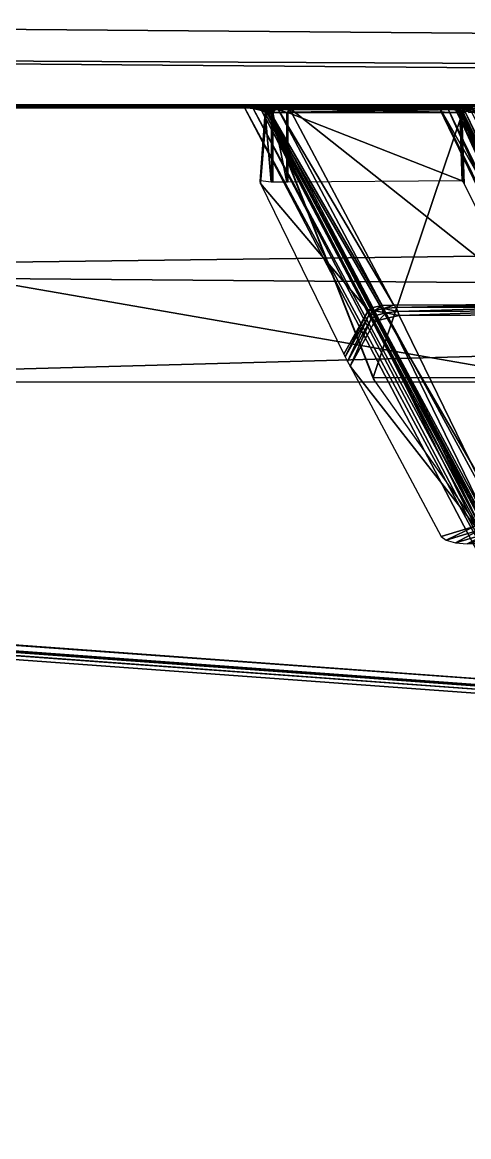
# Model space of a CAD drawing. Extents: x -508 to 86, y -225 to -3.
# Drawn here: x -303.98 to -292.29, y -39.77 to -10.56 of the extents above; entities that cross this region are included whole.
import ezdxf

# ---------------------------------------------------------------- set-up
doc = ezdxf.new("R2010")
doc.units = 0
doc.header["$MEASUREMENT"] = 0
doc.layers.get('0').update_dxf_attribs({"linetype": 'CONTINUOUS'})

msp = doc.modelspace()

# ---------------------------------------------------------------- linework, layer by layer
at = {"color": 253, "true_color": 0x8f95b4}
for points in [[(-55.388, -12.787, 1.296), (-316.626, -19.987, 6.479), (-327.253, -10.555, 6.693)], [(-55.388, -12.787, 1.296), (-327.253, -10.555, 6.693), (-326.92, -11.459, 4.474)], [(-55.388, -12.787, 1.296), (-326.92, -11.459, 4.474), (-55.58, -13.686, -0.913)], [(-55.58, -13.686, -0.913), (-326.92, -11.459, 4.474), (-325.08, -17.108, -7.264)], [(-55.388, -12.787, 1.296), (-65.294, -19.987, 1.412), (-316.626, -19.987, 6.479)], [(-288.943, -20.005, 6.132), (-292.378, -12.905, 22.615), (-292.167, -12.831, 22.599)], [(-55.58, -13.686, -0.913), (-325.08, -17.108, -7.264), (-56.735, -19.311, -12.591)]]:
    msp.add_3dface(points, dxfattribs=at)
at = {"color": 8, "true_color": 0x6e7988}
msp.add_3dface([(-500.243, -12.725, 98.444), (-298.193, -12.72, 89.227), (-500.307, -12.72, 98.36)], dxfattribs=at)
at = {"color": 252}
for points in [[(-414.617, -12.72, 64.106), (-500.307, -12.72, 98.36), (-298.193, -12.72, 89.227)], [(-290.15, -28.077, 128.695), (-298.164, -12.79, 89.599), (-499.374, -12.79, 98.691)], [(-298.193, -12.72, 89.227), (-359.438, -12.72, 63.475), (-414.617, -12.72, 64.106)], [(-293.112, -12.72, 22.991), (-331.112, -12.72, 23.758), (-359.438, -12.72, 63.475)], [(-298.193, -12.72, 89.227), (-293.112, -12.72, 22.991), (-359.438, -12.72, 63.475)], [(-330.935, -12.796, 23.386), (-293.063, -12.796, 22.623), (-289.584, -19.987, 5.933)], [(-330.935, -12.796, 23.386), (-289.584, -19.987, 5.933), (-327.253, -19.987, 6.693)], [(-296.854, -12.72, 87.118), (-297.011, -12.72, 89.174), (-293.073, -12.72, 88.996)], [(-290.481, -17.957, 102.587), (-293.047, -12.79, 89.367), (-296.996, -12.79, 89.546)], [(-290.481, -17.957, 102.587), (-296.996, -12.79, 89.546), (-294.246, -17.972, 102.798)], [(-296.854, -12.72, 87.118), (-293.073, -12.72, 88.996), (-292.906, -12.72, 86.944)], [(-296.465, -12.72, 82.047), (-296.824, -12.72, 86.733), (-292.875, -12.72, 86.558)], [(-292.222, -12.75, 22.983), (-296.725, -12.75, 81.669), (-296.435, -12.72, 81.662)], [(-296.465, -12.72, 82.047), (-292.875, -12.72, 86.558), (-292.494, -12.72, 81.879)], [(-291.933, -12.72, 22.968), (-296.435, -12.72, 81.662), (-292.463, -12.72, 81.494)], [(-291.933, -12.72, 22.968), (-292.463, -12.72, 81.494), (-287.697, -12.72, 22.882)], [(-499.793, -12.966, 98.63), (-499.793, -113.967, 98.63), (-290.08, -113.967, 128.705)], [(-499.793, -12.966, 98.63), (-290.08, -113.967, 128.705), (-290.08, -28.289, 128.705)], [(-291.435, -23.732, 103.633), (-290.354, -18.227, 102.79), (-294.109, -18.243, 103)]]:
    msp.add_3dface(points, dxfattribs=at)
for points in [[(-500.243, -12.725, 98.444), (-298.185, -12.725, 89.314), (-298.193, -12.72, 89.227)], [(-500.044, -12.74, 98.537), (-298.185, -12.725, 89.314), (-500.243, -12.725, 98.444)], [(-500.044, -12.74, 98.537), (-298.178, -12.74, 89.415), (-298.185, -12.725, 89.314)], [(-499.739, -12.763, 98.623), (-298.178, -12.74, 89.415), (-500.044, -12.74, 98.537)], [(-289.954, -28.111, 128.619), (-499.681, -12.787, 98.542), (-499.765, -12.863, 98.607)], [(-499.739, -12.763, 98.623), (-298.17, -12.763, 89.515), (-298.178, -12.74, 89.415)], [(-499.374, -12.79, 98.691), (-298.17, -12.763, 89.515), (-499.739, -12.763, 98.623)], [(-289.832, -28.083, 128.532), (-499.565, -12.759, 98.455), (-499.681, -12.787, 98.542)], [(-289.832, -28.083, 128.532), (-499.681, -12.787, 98.542), (-289.954, -28.111, 128.619)], [(-499.565, -12.759, 98.455), (-289.832, -28.083, 128.532), (-287.687, -28.083, 126.964)], [(-499.565, -12.759, 98.455), (-287.687, -28.083, 126.964), (-497.42, -12.759, 96.887)], [(-499.374, -12.79, 98.691), (-298.164, -12.79, 89.599), (-298.17, -12.763, 89.515)], [(-293.101, -12.726, 22.905), (-331.056, -12.726, 23.67), (-331.112, -12.72, 23.758)], [(-293.101, -12.726, 22.905), (-331.112, -12.72, 23.758), (-293.112, -12.72, 22.991)], [(-293.088, -12.742, 22.804), (-331.003, -12.742, 23.569), (-331.056, -12.726, 23.67)], [(-293.088, -12.742, 22.804), (-331.056, -12.726, 23.67), (-293.101, -12.726, 22.905)], [(-293.075, -12.767, 22.705), (-330.96, -12.767, 23.469), (-331.003, -12.742, 23.569)], [(-293.075, -12.767, 22.705), (-331.003, -12.742, 23.569), (-293.088, -12.742, 22.804)], [(-293.063, -12.796, 22.623), (-330.935, -12.796, 23.386), (-330.96, -12.767, 23.469)], [(-293.063, -12.796, 22.623), (-330.96, -12.767, 23.469), (-293.075, -12.767, 22.705)], [(-298.193, -12.72, 89.227), (-298.185, -12.725, 89.314), (-297.951, -12.751, 89.318)], [(-298.193, -12.72, 89.227), (-297.951, -12.751, 89.318), (-297.961, -12.735, 89.226)], [(-293.112, -12.72, 22.991), (-298.193, -12.72, 89.227), (-297.961, -12.735, 89.226)], [(-298.185, -12.725, 89.314), (-298.178, -12.74, 89.415), (-297.946, -12.766, 89.412)], [(-298.185, -12.725, 89.314), (-297.946, -12.766, 89.412), (-297.951, -12.751, 89.318)], [(-298.17, -12.763, 89.515), (-297.946, -12.766, 89.412), (-298.178, -12.74, 89.415)], [(-298.164, -12.79, 89.599), (-297.936, -12.791, 89.51), (-298.17, -12.763, 89.515)], [(-298.17, -12.763, 89.515), (-297.936, -12.791, 89.51), (-297.946, -12.766, 89.412)], [(-298.164, -12.79, 89.599), (-297.93, -12.815, 89.61), (-297.936, -12.791, 89.51)], [(-298.164, -12.79, 89.599), (-290.15, -28.077, 128.695), (-289.91, -28.101, 128.705)], [(-298.164, -12.79, 89.599), (-289.91, -28.101, 128.705), (-297.93, -12.815, 89.61)], [(-293.112, -12.72, 22.991), (-297.961, -12.735, 89.226), (-292.881, -12.735, 22.994)], [(-297.961, -12.735, 89.226), (-297.951, -12.751, 89.318), (-297.751, -12.79, 89.316)], [(-297.961, -12.735, 89.226), (-297.751, -12.79, 89.316), (-297.753, -12.779, 89.225)], [(-292.881, -12.735, 22.994), (-297.961, -12.735, 89.226), (-297.753, -12.779, 89.225)], [(-297.951, -12.751, 89.318), (-297.946, -12.766, 89.412), (-297.746, -12.807, 89.41)], [(-297.951, -12.751, 89.318), (-297.746, -12.807, 89.41), (-297.751, -12.79, 89.316)], [(-297.936, -12.791, 89.51), (-297.746, -12.807, 89.41), (-297.946, -12.766, 89.412)], [(-297.93, -12.815, 89.61), (-297.734, -12.835, 89.512), (-297.936, -12.791, 89.51)], [(-297.936, -12.791, 89.51), (-297.734, -12.835, 89.512), (-297.746, -12.807, 89.41)], [(-297.93, -12.815, 89.61), (-297.719, -12.868, 89.618), (-297.734, -12.835, 89.512)], [(-297.93, -12.815, 89.61), (-289.91, -28.101, 128.705), (-289.692, -28.135, 128.669)], [(-297.93, -12.815, 89.61), (-289.692, -28.135, 128.669), (-297.719, -12.868, 89.618)], [(-292.881, -12.735, 22.994), (-297.753, -12.779, 89.225), (-292.673, -12.779, 22.997)], [(-297.599, -12.844, 89.224), (-297.753, -12.779, 89.225), (-297.751, -12.79, 89.316)], [(-292.673, -12.779, 22.997), (-297.753, -12.779, 89.225), (-297.599, -12.844, 89.224)], [(-297.599, -12.844, 89.224), (-297.751, -12.79, 89.316), (-297.618, -12.86, 89.317)], [(-297.618, -12.86, 89.317), (-297.751, -12.79, 89.316), (-297.746, -12.807, 89.41)], [(-297.6, -12.908, 89.515), (-297.612, -12.881, 89.414), (-297.746, -12.807, 89.41)], [(-297.6, -12.908, 89.515), (-297.746, -12.807, 89.41), (-297.734, -12.835, 89.512)], [(-297.618, -12.86, 89.317), (-297.746, -12.807, 89.41), (-297.612, -12.881, 89.414)], [(-297.564, -12.94, 89.619), (-297.6, -12.908, 89.515), (-297.734, -12.835, 89.512)], [(-297.564, -12.94, 89.619), (-297.734, -12.835, 89.512), (-297.719, -12.868, 89.618)], [(-297.618, -12.923, 89.163), (-297.62, -12.945, 89.282), (-297.519, -12.835, 89.299)], [(-297.62, -12.945, 89.282), (-297.511, -12.859, 89.43), (-297.519, -12.835, 89.299)], [(-297.618, -12.923, 89.163), (-297.519, -12.835, 89.299), (-297.521, -12.823, 89.166)], [(-297.444, -12.923, 87.142), (-297.618, -12.923, 89.163), (-297.521, -12.823, 89.166)], [(-297.523, -12.921, 89.222), (-297.599, -12.844, 89.224), (-297.618, -12.86, 89.317)], [(-292.673, -12.779, 22.997), (-297.599, -12.844, 89.224), (-292.519, -12.844, 22.999)], [(-292.519, -12.844, 22.999), (-297.599, -12.844, 89.224), (-297.523, -12.921, 89.222)], [(-292.519, -12.844, 22.999), (-297.523, -12.921, 89.222), (-292.444, -12.921, 23)], [(-297.303, -12.75, 89.169), (-297.521, -12.823, 89.166), (-297.519, -12.835, 89.299)], [(-297.356, -12.823, 87.134), (-297.521, -12.823, 89.166), (-297.303, -12.75, 89.169)], [(-297.444, -12.923, 87.142), (-297.521, -12.823, 89.166), (-297.356, -12.823, 87.134)], [(-297.303, -12.75, 89.169), (-297.519, -12.835, 89.299), (-297.314, -12.763, 89.303)], [(-297.511, -12.859, 89.43), (-297.314, -12.763, 89.303), (-297.519, -12.835, 89.299)], [(-297.511, -12.859, 89.43), (-297.307, -12.787, 89.433), (-297.314, -12.763, 89.303)], [(-297.5, -12.894, 89.554), (-297.307, -12.787, 89.433), (-297.511, -12.859, 89.43)], [(-297.5, -12.894, 89.554), (-297.284, -12.821, 89.557), (-297.307, -12.787, 89.433)], [(-294.55, -17.984, 102.76), (-297.284, -12.821, 89.557), (-297.5, -12.894, 89.554)], [(-297.444, -12.923, 87.142), (-297.356, -12.823, 87.134), (-297.342, -12.819, 87.009)], [(-297.444, -12.923, 87.142), (-297.342, -12.819, 87.009), (-297.434, -12.923, 87.015)], [(-297.425, -12.923, 86.888), (-297.434, -12.923, 87.015), (-297.342, -12.819, 87.009)], [(-297.415, -12.923, 86.761), (-297.425, -12.923, 86.888), (-297.332, -12.819, 86.882)], [(-297.425, -12.923, 86.888), (-297.342, -12.819, 87.009), (-297.332, -12.819, 86.882)], [(-297.415, -12.923, 86.761), (-297.332, -12.819, 86.882), (-297.327, -12.823, 86.751)], [(-297.055, -12.923, 82.07), (-297.415, -12.923, 86.761), (-297.327, -12.823, 86.751)], [(-297.356, -12.823, 87.134), (-297.143, -12.75, 87.125), (-297.145, -12.752, 87.001)], [(-297.356, -12.823, 87.134), (-297.303, -12.75, 89.169), (-297.143, -12.75, 87.125)], [(-297.356, -12.823, 87.134), (-297.145, -12.752, 87.001), (-297.342, -12.819, 87.009)], [(-297.342, -12.819, 87.009), (-297.145, -12.752, 87.001), (-297.135, -12.752, 86.873)], [(-297.342, -12.819, 87.009), (-297.135, -12.752, 86.873), (-297.332, -12.819, 86.882)], [(-297.114, -12.75, 86.741), (-297.327, -12.823, 86.751), (-297.332, -12.819, 86.882)], [(-297.114, -12.75, 86.741), (-297.332, -12.819, 86.882), (-297.135, -12.752, 86.873)], [(-296.967, -12.823, 82.062), (-297.327, -12.823, 86.751), (-297.114, -12.75, 86.741)], [(-297.055, -12.923, 82.07), (-297.327, -12.823, 86.751), (-296.967, -12.823, 82.062)], [(-297.011, -12.72, 89.174), (-297.303, -12.75, 89.169), (-297.314, -12.763, 89.303)], [(-297.011, -12.72, 89.174), (-297.314, -12.763, 89.303), (-297.005, -12.73, 89.293)], [(-297, -12.756, 89.43), (-297.005, -12.73, 89.293), (-297.314, -12.763, 89.303)], [(-297, -12.756, 89.43), (-297.314, -12.763, 89.303), (-297.307, -12.787, 89.433)], [(-296.996, -12.79, 89.546), (-297, -12.756, 89.43), (-297.307, -12.787, 89.433)], [(-296.996, -12.79, 89.546), (-297.307, -12.787, 89.433), (-297.284, -12.821, 89.557)], [(-297.143, -12.75, 87.125), (-297.303, -12.75, 89.169), (-297.011, -12.72, 89.174)], [(-294.246, -17.972, 102.798), (-296.996, -12.79, 89.546), (-297.284, -12.821, 89.557)], [(-294.246, -17.972, 102.798), (-297.284, -12.821, 89.557), (-294.55, -17.984, 102.76)], [(-296.854, -12.72, 87.118), (-296.844, -12.72, 86.99), (-297.145, -12.752, 87.001)], [(-296.854, -12.72, 87.118), (-297.145, -12.752, 87.001), (-297.143, -12.75, 87.125)], [(-296.844, -12.72, 86.99), (-297.135, -12.752, 86.873), (-297.145, -12.752, 87.001)], [(-297.143, -12.75, 87.125), (-297.011, -12.72, 89.174), (-296.854, -12.72, 87.118)], [(-296.844, -12.72, 86.99), (-296.834, -12.72, 86.861), (-297.135, -12.752, 86.873)], [(-296.824, -12.72, 86.733), (-297.114, -12.75, 86.741), (-297.135, -12.752, 86.873)], [(-296.824, -12.72, 86.733), (-297.135, -12.752, 86.873), (-296.834, -12.72, 86.861)], [(-296.754, -12.75, 82.053), (-297.114, -12.75, 86.741), (-296.824, -12.72, 86.733)], [(-296.967, -12.823, 82.062), (-297.114, -12.75, 86.741), (-296.754, -12.75, 82.053)], [(-297.055, -12.923, 82.07), (-296.967, -12.823, 82.062), (-296.953, -12.819, 81.937)], [(-297.055, -12.923, 82.07), (-296.953, -12.819, 81.937), (-297.045, -12.923, 81.943)], [(-297.036, -12.923, 81.816), (-297.045, -12.923, 81.943), (-296.953, -12.819, 81.937)], [(-297.026, -12.923, 81.689), (-297.036, -12.923, 81.816), (-296.943, -12.819, 81.81)], [(-297.036, -12.923, 81.816), (-296.953, -12.819, 81.937), (-296.943, -12.819, 81.81)], [(-297.026, -12.923, 81.689), (-296.943, -12.819, 81.81), (-296.938, -12.823, 81.679)], [(-292.516, -12.923, 23.017), (-297.026, -12.923, 81.689), (-296.938, -12.823, 81.679)], [(-297.005, -12.73, 89.293), (-293.073, -12.72, 88.996), (-297.011, -12.72, 89.174)], [(-297.005, -12.73, 89.293), (-293.064, -12.73, 89.115), (-293.073, -12.72, 88.996)], [(-297, -12.756, 89.43), (-293.064, -12.73, 89.115), (-297.005, -12.73, 89.293)], [(-297, -12.756, 89.43), (-293.054, -12.755, 89.253), (-293.064, -12.73, 89.115)], [(-296.996, -12.79, 89.546), (-293.054, -12.755, 89.253), (-297, -12.756, 89.43)], [(-296.996, -12.79, 89.546), (-293.047, -12.79, 89.367), (-293.054, -12.755, 89.253)], [(-296.967, -12.823, 82.062), (-296.754, -12.75, 82.053), (-296.756, -12.752, 81.929)], [(-296.967, -12.823, 82.062), (-296.756, -12.752, 81.929), (-296.953, -12.819, 81.937)], [(-296.953, -12.819, 81.937), (-296.756, -12.752, 81.929), (-296.746, -12.752, 81.801)], [(-296.953, -12.819, 81.937), (-296.746, -12.752, 81.801), (-296.943, -12.819, 81.81)], [(-296.725, -12.75, 81.669), (-296.938, -12.823, 81.679), (-296.943, -12.819, 81.81)], [(-296.725, -12.75, 81.669), (-296.943, -12.819, 81.81), (-296.746, -12.752, 81.801)], [(-292.432, -12.823, 23), (-296.938, -12.823, 81.679), (-296.725, -12.75, 81.669)], [(-292.516, -12.923, 23.017), (-296.938, -12.823, 81.679), (-292.432, -12.823, 23)], [(-296.854, -12.72, 87.118), (-292.906, -12.72, 86.944), (-292.896, -12.72, 86.815)], [(-296.854, -12.72, 87.118), (-292.896, -12.72, 86.815), (-296.844, -12.72, 86.99)], [(-296.844, -12.72, 86.99), (-292.896, -12.72, 86.815), (-292.885, -12.72, 86.687)], [(-296.844, -12.72, 86.99), (-292.885, -12.72, 86.687), (-296.834, -12.72, 86.861)], [(-296.834, -12.72, 86.861), (-292.885, -12.72, 86.687), (-292.875, -12.72, 86.558)], [(-296.834, -12.72, 86.861), (-292.875, -12.72, 86.558), (-296.824, -12.72, 86.733)], [(-296.754, -12.75, 82.053), (-296.824, -12.72, 86.733), (-296.465, -12.72, 82.047)], [(-296.465, -12.72, 82.047), (-296.455, -12.72, 81.919), (-296.756, -12.752, 81.929)], [(-296.465, -12.72, 82.047), (-296.756, -12.752, 81.929), (-296.754, -12.75, 82.053)], [(-296.455, -12.72, 81.919), (-296.746, -12.752, 81.801), (-296.756, -12.752, 81.929)], [(-296.455, -12.72, 81.919), (-296.445, -12.72, 81.79), (-296.746, -12.752, 81.801)], [(-296.435, -12.72, 81.662), (-296.725, -12.75, 81.669), (-296.746, -12.752, 81.801)], [(-296.435, -12.72, 81.662), (-296.746, -12.752, 81.801), (-296.445, -12.72, 81.79)], [(-292.432, -12.823, 23), (-296.725, -12.75, 81.669), (-292.222, -12.75, 22.983)], [(-296.465, -12.72, 82.047), (-292.494, -12.72, 81.879), (-292.484, -12.72, 81.751)], [(-296.465, -12.72, 82.047), (-292.484, -12.72, 81.751), (-296.455, -12.72, 81.919)], [(-296.455, -12.72, 81.919), (-292.484, -12.72, 81.751), (-292.473, -12.72, 81.622)], [(-296.455, -12.72, 81.919), (-292.473, -12.72, 81.622), (-296.445, -12.72, 81.79)], [(-296.445, -12.72, 81.79), (-292.473, -12.72, 81.622), (-292.463, -12.72, 81.494)], [(-296.445, -12.72, 81.79), (-292.463, -12.72, 81.494), (-296.435, -12.72, 81.662)], [(-292.222, -12.75, 22.983), (-296.435, -12.72, 81.662), (-291.933, -12.72, 22.968)], [(-293.112, -12.72, 22.991), (-292.881, -12.735, 22.994), (-292.864, -12.751, 22.897)], [(-293.112, -12.72, 22.991), (-292.864, -12.751, 22.897), (-293.101, -12.726, 22.905)], [(-293.101, -12.726, 22.905), (-292.864, -12.751, 22.897), (-292.852, -12.766, 22.802)], [(-293.101, -12.726, 22.905), (-292.852, -12.766, 22.802), (-293.088, -12.742, 22.804)], [(-293.075, -12.767, 22.705), (-293.088, -12.742, 22.804), (-292.852, -12.766, 22.802)], [(-293.075, -12.767, 22.705), (-292.852, -12.766, 22.802), (-292.838, -12.791, 22.708)], [(-293.063, -12.796, 22.623), (-293.075, -12.767, 22.705), (-292.838, -12.791, 22.708)], [(-293.073, -12.72, 88.996), (-293.064, -12.73, 89.115), (-292.678, -12.73, 89.102)], [(-293.073, -12.72, 88.996), (-292.678, -12.73, 89.102), (-292.679, -12.72, 88.978)], [(-292.679, -12.72, 88.978), (-292.906, -12.72, 86.944), (-293.073, -12.72, 88.996)], [(-293.064, -12.73, 89.115), (-293.054, -12.755, 89.253), (-292.67, -12.754, 89.23)], [(-293.064, -12.73, 89.115), (-292.67, -12.754, 89.23), (-292.678, -12.73, 89.102)], [(-293.063, -12.796, 22.623), (-292.838, -12.791, 22.708), (-292.829, -12.815, 22.614)], [(-289.584, -19.987, 5.933), (-293.063, -12.796, 22.623), (-292.829, -12.815, 22.614)], [(-293.047, -12.79, 89.367), (-292.67, -12.754, 89.23), (-293.054, -12.755, 89.253)], [(-293.047, -12.79, 89.367), (-292.658, -12.79, 89.35), (-292.67, -12.754, 89.23)], [(-293.047, -12.79, 89.367), (-290.481, -17.957, 102.587), (-290.092, -17.955, 102.566)], [(-293.047, -12.79, 89.367), (-290.092, -17.955, 102.566), (-292.658, -12.79, 89.35)], [(-292.906, -12.72, 86.944), (-292.512, -12.72, 86.926), (-292.505, -12.734, 86.799)], [(-292.906, -12.72, 86.944), (-292.505, -12.734, 86.799), (-292.896, -12.72, 86.815)], [(-292.679, -12.72, 88.978), (-292.512, -12.72, 86.926), (-292.906, -12.72, 86.944)], [(-292.885, -12.72, 86.687), (-292.896, -12.72, 86.815), (-292.505, -12.734, 86.799)], [(-292.875, -12.72, 86.558), (-292.885, -12.72, 86.687), (-292.534, -12.747, 86.673)], [(-292.885, -12.72, 86.687), (-292.505, -12.734, 86.799), (-292.534, -12.747, 86.673)], [(-292.881, -12.735, 22.994), (-292.673, -12.779, 22.997), (-292.663, -12.788, 22.899)], [(-292.881, -12.735, 22.994), (-292.663, -12.788, 22.899), (-292.864, -12.751, 22.897)], [(-292.875, -12.72, 86.558), (-292.534, -12.747, 86.673), (-292.585, -12.75, 86.551)], [(-292.585, -12.75, 86.551), (-292.494, -12.72, 81.879), (-292.875, -12.72, 86.558)], [(-292.864, -12.751, 22.897), (-292.663, -12.788, 22.899), (-292.651, -12.803, 22.802)], [(-292.864, -12.751, 22.897), (-292.651, -12.803, 22.802), (-292.852, -12.766, 22.802)], [(-292.838, -12.791, 22.708), (-292.852, -12.766, 22.802), (-292.651, -12.803, 22.802)], [(-292.829, -12.815, 22.614), (-292.838, -12.791, 22.708), (-292.635, -12.829, 22.706)], [(-292.838, -12.791, 22.708), (-292.651, -12.803, 22.802), (-292.635, -12.829, 22.706)], [(-292.829, -12.815, 22.614), (-292.635, -12.829, 22.706), (-292.618, -12.861, 22.611)], [(-289.584, -19.987, 5.933), (-292.829, -12.815, 22.614), (-289.352, -20.003, 5.93)], [(-289.352, -20.003, 5.93), (-292.829, -12.815, 22.614), (-292.618, -12.861, 22.611)], [(-292.285, -12.72, 88.96), (-292.679, -12.72, 88.978), (-292.678, -12.73, 89.102)], [(-292.285, -12.72, 88.96), (-292.512, -12.72, 86.926), (-292.679, -12.72, 88.978)], [(-292.285, -12.72, 88.96), (-292.678, -12.73, 89.102), (-292.285, -12.73, 89.085)], [(-292.279, -12.754, 89.212), (-292.285, -12.73, 89.085), (-292.678, -12.73, 89.102)], [(-292.279, -12.754, 89.212), (-292.678, -12.73, 89.102), (-292.67, -12.754, 89.23)], [(-292.519, -12.844, 22.999), (-292.663, -12.788, 22.899), (-292.673, -12.779, 22.997)], [(-292.658, -12.79, 89.35), (-292.279, -12.754, 89.212), (-292.67, -12.754, 89.23)], [(-292.519, -12.844, 22.999), (-292.531, -12.852, 22.904), (-292.663, -12.788, 22.899)], [(-292.531, -12.852, 22.904), (-292.651, -12.803, 22.802), (-292.663, -12.788, 22.899)], [(-292.658, -12.79, 89.35), (-292.268, -12.79, 89.332), (-292.279, -12.754, 89.212)], [(-292.658, -12.79, 89.35), (-290.092, -17.955, 102.566), (-289.703, -17.953, 102.544)], [(-292.658, -12.79, 89.35), (-289.703, -17.953, 102.544), (-292.268, -12.79, 89.332)], [(-292.531, -12.852, 22.904), (-292.519, -12.868, 22.809), (-292.651, -12.803, 22.802)], [(-292.503, -12.895, 22.713), (-292.635, -12.829, 22.706), (-292.651, -12.803, 22.802)], [(-292.503, -12.895, 22.713), (-292.651, -12.803, 22.802), (-292.519, -12.868, 22.809)], [(-292.464, -12.929, 22.616), (-292.618, -12.861, 22.611), (-292.635, -12.829, 22.706)], [(-292.464, -12.929, 22.616), (-292.635, -12.829, 22.706), (-292.503, -12.895, 22.713)], [(-292.585, -12.75, 86.551), (-292.205, -12.75, 81.872), (-292.494, -12.72, 81.879)], [(-292.372, -12.823, 86.543), (-292.585, -12.75, 86.551), (-292.534, -12.747, 86.673)], [(-292.372, -12.823, 86.543), (-292.205, -12.75, 81.872), (-292.585, -12.75, 86.551)], [(-292.294, -12.816, 86.65), (-292.534, -12.747, 86.673), (-292.505, -12.734, 86.799)], [(-292.372, -12.823, 86.543), (-292.534, -12.747, 86.673), (-292.294, -12.816, 86.65)], [(-292.444, -12.921, 23), (-292.531, -12.852, 22.904), (-292.519, -12.844, 22.999)], [(-292.444, -12.921, 23), (-292.435, -12.928, 22.918), (-292.531, -12.852, 22.904)], [(-292.435, -12.928, 22.918), (-292.519, -12.868, 22.809), (-292.531, -12.852, 22.904)], [(-292.516, -12.923, 23.017), (-292.432, -12.823, 23), (-292.414, -12.832, 22.872)], [(-292.516, -12.923, 23.017), (-292.414, -12.832, 22.872), (-292.504, -12.934, 22.897)], [(-292.512, -12.72, 86.926), (-292.118, -12.72, 86.909), (-292.114, -12.747, 86.795)], [(-292.512, -12.72, 86.926), (-292.114, -12.747, 86.795), (-292.505, -12.734, 86.799)], [(-292.285, -12.72, 88.96), (-292.118, -12.72, 86.909), (-292.512, -12.72, 86.926)], [(-292.294, -12.816, 86.65), (-292.505, -12.734, 86.799), (-292.114, -12.747, 86.795)], [(-292.485, -12.963, 22.76), (-292.504, -12.934, 22.897), (-292.414, -12.832, 22.872)], [(-292.494, -12.72, 81.879), (-292.205, -12.75, 81.872), (-292.132, -12.747, 81.738)], [(-292.494, -12.72, 81.879), (-292.132, -12.747, 81.738), (-292.484, -12.72, 81.751)], [(-292.485, -12.963, 22.76), (-292.414, -12.832, 22.872), (-292.395, -12.859, 22.742)], [(-292.473, -12.72, 81.622), (-292.484, -12.72, 81.751), (-292.132, -12.747, 81.738)], [(-292.463, -12.72, 81.494), (-292.473, -12.72, 81.622), (-292.081, -12.734, 81.605)], [(-292.473, -12.72, 81.622), (-292.132, -12.747, 81.738), (-292.081, -12.734, 81.605)], [(-292.463, -12.72, 81.494), (-292.081, -12.734, 81.605), (-292.069, -12.72, 81.477)], [(-292.069, -12.72, 81.477), (-287.697, -12.72, 22.882), (-292.463, -12.72, 81.494)], [(-292.432, -12.823, 23), (-292.222, -12.75, 22.983), (-292.218, -12.764, 22.856)], [(-292.432, -12.823, 23), (-292.218, -12.764, 22.856), (-292.414, -12.832, 22.872)], [(-292.218, -12.764, 22.856), (-292.395, -12.859, 22.742), (-292.414, -12.832, 22.872)], [(-292.218, -12.764, 22.856), (-292.199, -12.791, 22.726), (-292.395, -12.859, 22.742)], [(-292.167, -12.831, 22.599), (-292.395, -12.859, 22.742), (-292.199, -12.791, 22.726)], [(-292.167, -12.831, 22.599), (-292.378, -12.905, 22.615), (-292.395, -12.859, 22.742)], [(-292.372, -12.823, 86.543), (-291.992, -12.823, 81.862), (-292.205, -12.75, 81.872)], [(-292.284, -12.923, 86.534), (-292.372, -12.823, 86.543), (-292.294, -12.816, 86.65)], [(-292.284, -12.923, 86.534), (-291.992, -12.823, 81.862), (-292.372, -12.823, 86.543)], [(-292.114, -12.747, 86.795), (-292.07, -12.816, 86.715), (-292.294, -12.816, 86.65)], [(-292.001, -12.923, 86.683), (-292.205, -12.923, 86.624), (-292.294, -12.816, 86.65)], [(-292.001, -12.923, 86.683), (-292.294, -12.816, 86.65), (-292.07, -12.816, 86.715)], [(-292.284, -12.923, 86.534), (-292.294, -12.816, 86.65), (-292.205, -12.923, 86.624)], [(-291.891, -12.72, 88.942), (-292.285, -12.72, 88.96), (-292.285, -12.73, 89.085)], [(-291.891, -12.72, 88.942), (-292.118, -12.72, 86.909), (-292.285, -12.72, 88.96)], [(-290.045, -28.186, 128.682), (-499.765, -12.863, 98.607), (-499.793, -12.966, 98.63)], [(-290.045, -28.186, 128.682), (-499.793, -12.966, 98.63), (-290.08, -28.289, 128.705)], [(-289.954, -28.111, 128.619), (-499.765, -12.863, 98.607), (-290.045, -28.186, 128.682)], [(-297.618, -12.923, 89.163), (-297.738, -14.716, 88.844), (-297.75, -14.723, 88.965)], [(-297.618, -12.923, 89.163), (-297.75, -14.723, 88.965), (-297.62, -12.945, 89.282)], [(-297.62, -12.945, 89.282), (-297.75, -14.723, 88.965), (-297.749, -14.747, 89.103)], [(-297.62, -12.945, 89.282), (-297.749, -14.747, 89.103), (-297.612, -12.97, 89.419)], [(-297.612, -12.97, 89.419), (-297.749, -14.747, 89.103), (-297.737, -14.78, 89.22)], [(-297.618, -12.923, 89.163), (-297.461, -14.746, 87.142), (-297.738, -14.716, 88.844)], [(-297.612, -12.97, 89.419), (-297.737, -14.78, 89.22), (-297.595, -12.993, 89.538)], [(-294.918, -18.113, 102.636), (-297.595, -12.993, 89.538), (-297.737, -14.78, 89.22)], [(-297.719, -12.868, 89.618), (-289.692, -28.135, 128.669), (-289.528, -28.175, 128.591)], [(-297.719, -12.868, 89.618), (-289.528, -28.175, 128.591), (-297.564, -12.94, 89.619)], [(-297.62, -12.945, 89.282), (-297.612, -12.97, 89.419), (-297.511, -12.859, 89.43)], [(-297.523, -12.921, 89.222), (-297.618, -12.86, 89.317), (-297.519, -12.944, 89.312)], [(-297.519, -12.944, 89.312), (-297.618, -12.86, 89.317), (-297.612, -12.881, 89.414)], [(-297.618, -12.923, 89.163), (-297.444, -12.923, 87.142), (-297.461, -14.746, 87.142)], [(-297.595, -12.993, 89.538), (-297.511, -12.859, 89.43), (-297.612, -12.97, 89.419)], [(-297.5, -12.999, 89.525), (-297.511, -12.971, 89.419), (-297.612, -12.881, 89.414)], [(-297.5, -12.999, 89.525), (-297.612, -12.881, 89.414), (-297.6, -12.908, 89.515)], [(-297.519, -12.944, 89.312), (-297.612, -12.881, 89.414), (-297.511, -12.971, 89.419)], [(-297.488, -13.021, 89.615), (-297.5, -12.999, 89.525), (-297.6, -12.908, 89.515)], [(-297.488, -13.021, 89.615), (-297.6, -12.908, 89.515), (-297.564, -12.94, 89.619)], [(-297.595, -12.993, 89.538), (-297.5, -12.894, 89.554), (-297.511, -12.859, 89.43)], [(-294.794, -18.035, 102.701), (-297.5, -12.894, 89.554), (-297.595, -12.993, 89.538)], [(-294.794, -18.035, 102.701), (-297.595, -12.993, 89.538), (-294.918, -18.113, 102.636)], [(-297.564, -12.94, 89.619), (-289.528, -28.175, 128.591), (-289.444, -28.214, 128.483)], [(-297.564, -12.94, 89.619), (-289.444, -28.214, 128.483), (-297.488, -13.021, 89.615)], [(-292.444, -12.921, 23), (-297.523, -12.921, 89.222), (-294.791, -19.869, 89.925)], [(-294.791, -19.869, 89.925), (-297.523, -12.921, 89.222), (-297.519, -12.944, 89.312)], [(-294.791, -19.869, 89.925), (-297.519, -12.944, 89.312), (-294.793, -19.873, 90.013)], [(-294.793, -19.873, 90.013), (-297.519, -12.944, 89.312), (-297.511, -12.971, 89.419)], [(-294.793, -19.873, 90.013), (-297.511, -12.971, 89.419), (-294.789, -19.886, 90.118)], [(-294.789, -19.886, 90.118), (-297.511, -12.971, 89.419), (-297.5, -12.999, 89.525)], [(-294.55, -17.984, 102.76), (-297.5, -12.894, 89.554), (-294.794, -18.035, 102.701)], [(-294.789, -19.886, 90.118), (-297.5, -12.999, 89.525), (-294.778, -19.905, 90.224)], [(-294.778, -19.905, 90.224), (-297.5, -12.999, 89.525), (-297.488, -13.021, 89.615)], [(-297.488, -13.021, 89.615), (-289.444, -28.214, 128.483), (-287.753, -29.817, 123.32)], [(-297.488, -13.021, 89.615), (-287.753, -29.817, 123.32), (-294.763, -19.928, 90.314)], [(-294.778, -19.905, 90.224), (-297.488, -13.021, 89.615), (-294.763, -19.928, 90.314)], [(-297.434, -12.923, 87.015), (-297.445, -14.747, 87.015), (-297.461, -14.746, 87.142)], [(-297.434, -12.923, 87.015), (-297.461, -14.746, 87.142), (-297.444, -12.923, 87.142)], [(-297.425, -12.923, 86.888), (-297.43, -14.748, 86.888), (-297.445, -14.747, 87.015)], [(-297.425, -12.923, 86.888), (-297.445, -14.747, 87.015), (-297.434, -12.923, 87.015)], [(-297.415, -12.923, 86.761), (-297.415, -14.749, 86.761), (-297.43, -14.748, 86.888)], [(-297.415, -12.923, 86.761), (-297.43, -14.748, 86.888), (-297.425, -12.923, 86.888)], [(-297.415, -12.923, 86.761), (-297.055, -12.923, 82.07), (-297.055, -14.749, 82.07)], [(-297.415, -12.923, 86.761), (-297.055, -14.749, 82.07), (-297.415, -14.749, 86.761)], [(-297.045, -12.923, 81.943), (-297.045, -14.749, 81.943), (-297.055, -14.749, 82.07)], [(-297.045, -12.923, 81.943), (-297.055, -14.749, 82.07), (-297.055, -12.923, 82.07)], [(-297.036, -12.923, 81.816), (-297.035, -14.749, 81.816), (-297.045, -14.749, 81.943)], [(-297.036, -12.923, 81.816), (-297.045, -14.749, 81.943), (-297.045, -12.923, 81.943)], [(-297.026, -12.923, 81.689), (-297.035, -14.749, 81.816), (-297.036, -12.923, 81.816)], [(-297.026, -12.923, 81.689), (-297.026, -14.749, 81.689), (-297.035, -14.749, 81.816)], [(-297.026, -12.923, 81.689), (-292.516, -12.923, 23.017), (-292.458, -14.716, 23.323)], [(-297.026, -12.923, 81.689), (-292.458, -14.716, 23.323), (-297.026, -14.749, 81.689)], [(-292.444, -12.921, 23), (-294.791, -19.869, 89.925), (-289.711, -19.869, 23.703)], [(-289.352, -20.003, 5.93), (-292.618, -12.861, 22.611), (-289.142, -20.048, 5.931)], [(-289.142, -20.048, 5.931), (-292.618, -12.861, 22.611), (-292.464, -12.929, 22.616)], [(-292.435, -12.928, 22.918), (-292.422, -12.946, 22.819), (-292.519, -12.868, 22.809)], [(-292.405, -12.974, 22.716), (-292.503, -12.895, 22.713), (-292.519, -12.868, 22.809)], [(-292.405, -12.974, 22.716), (-292.519, -12.868, 22.809), (-292.422, -12.946, 22.819)], [(-292.504, -12.934, 22.897), (-292.458, -14.716, 23.323), (-292.516, -12.923, 23.017)], [(-292.485, -12.963, 22.76), (-292.445, -14.727, 23.202), (-292.504, -12.934, 22.897)], [(-292.504, -12.934, 22.897), (-292.445, -14.727, 23.202), (-292.458, -14.716, 23.323)], [(-292.388, -13.007, 22.626), (-292.464, -12.929, 22.616), (-292.503, -12.895, 22.713)], [(-292.388, -13.007, 22.626), (-292.503, -12.895, 22.713), (-292.405, -12.974, 22.716)], [(-292.464, -13.001, 22.643), (-292.485, -12.963, 22.76), (-292.395, -12.859, 22.742)], [(-292.464, -13.001, 22.643), (-292.425, -14.755, 23.065), (-292.485, -12.963, 22.76)], [(-292.485, -12.963, 22.76), (-292.425, -14.755, 23.065), (-292.445, -14.727, 23.202)], [(-292.464, -13.001, 22.643), (-292.395, -12.859, 22.742), (-292.378, -12.905, 22.615)], [(-289.016, -20.099, 6.169), (-292.464, -13.001, 22.643), (-292.378, -12.905, 22.615)], [(-289.142, -20.048, 5.931), (-292.464, -12.929, 22.616), (-288.987, -20.116, 5.935)], [(-288.987, -20.116, 5.935), (-292.464, -12.929, 22.616), (-292.388, -13.007, 22.626)], [(-292.464, -13.001, 22.643), (-289.016, -20.099, 6.169), (-288.893, -21.79, 6.814)], [(-292.464, -13.001, 22.643), (-288.893, -21.79, 6.814), (-292.403, -14.794, 22.949)], [(-292.464, -13.001, 22.643), (-292.403, -14.794, 22.949), (-292.425, -14.755, 23.065)], [(-289.703, -19.875, 23.616), (-292.435, -12.928, 22.918), (-292.444, -12.921, 23)], [(-289.703, -19.875, 23.616), (-292.444, -12.921, 23), (-289.711, -19.869, 23.703)], [(-289.69, -19.892, 23.514), (-292.422, -12.946, 22.819), (-292.435, -12.928, 22.918)], [(-289.69, -19.892, 23.514), (-292.435, -12.928, 22.918), (-289.703, -19.875, 23.616)], [(-289.674, -19.918, 23.413), (-292.405, -12.974, 22.716), (-292.422, -12.946, 22.819)], [(-289.674, -19.918, 23.413), (-292.422, -12.946, 22.819), (-289.69, -19.892, 23.514)], [(-289.658, -19.948, 23.328), (-292.388, -13.007, 22.626), (-292.405, -12.974, 22.716)], [(-289.658, -19.948, 23.328), (-292.405, -12.974, 22.716), (-289.674, -19.918, 23.413)], [(-288.911, -20.195, 5.943), (-292.388, -13.007, 22.626), (-289.658, -19.948, 23.328)], [(-288.987, -20.116, 5.935), (-292.388, -13.007, 22.626), (-288.911, -20.195, 5.943)], [(-289.016, -20.099, 6.169), (-292.378, -12.905, 22.615), (-288.943, -20.005, 6.132)], [(-294.918, -18.113, 102.636), (-297.737, -14.78, 89.22), (-295.558, -19.258, 101.349)], [(-56.735, -19.311, -12.591), (-325.08, -17.108, -7.264), (-325.08, -211.232, -7.264)], [(-294.918, -18.113, 102.636), (-295.558, -19.258, 101.349), (-295.522, -19.329, 101.456)], [(-294.918, -18.113, 102.636), (-295.522, -19.329, 101.456), (-294.896, -18.213, 102.711)], [(-294.918, -18.113, 102.636), (-294.75, -18.121, 102.811), (-294.794, -18.035, 102.701)], [(-294.918, -18.113, 102.636), (-294.896, -18.213, 102.711), (-294.75, -18.121, 102.811)], [(-294.55, -17.984, 102.76), (-294.794, -18.035, 102.701), (-294.75, -18.121, 102.811)], [(-294.55, -17.984, 102.76), (-294.75, -18.121, 102.811), (-294.515, -18.063, 102.87)], [(-294.75, -18.121, 102.811), (-294.461, -18.169, 102.949), (-294.515, -18.063, 102.87)], [(-294.246, -17.972, 102.798), (-294.55, -17.984, 102.76), (-294.515, -18.063, 102.87)], [(-294.246, -17.972, 102.798), (-294.515, -18.063, 102.87), (-294.189, -18.036, 102.888)], [(-294.14, -18.134, 102.961), (-294.189, -18.036, 102.888), (-294.515, -18.063, 102.87)], [(-294.14, -18.134, 102.961), (-294.515, -18.063, 102.87), (-294.461, -18.169, 102.949)], [(-290.481, -17.957, 102.587), (-294.246, -17.972, 102.798), (-294.189, -18.036, 102.888)], [(-290.481, -17.957, 102.587), (-294.189, -18.036, 102.888), (-290.428, -18.02, 102.677)], [(-290.428, -18.02, 102.677), (-294.189, -18.036, 102.888), (-294.14, -18.134, 102.961)], [(-290.428, -18.02, 102.677), (-294.14, -18.134, 102.961), (-290.38, -18.118, 102.754)], [(-294.896, -18.213, 102.711), (-295.522, -19.329, 101.456), (-295.461, -19.445, 101.538)], [(-294.896, -18.213, 102.711), (-295.461, -19.445, 101.538), (-294.839, -18.327, 102.796)], [(-294.839, -18.327, 102.796), (-295.461, -19.445, 101.538), (-295.392, -19.575, 101.572)], [(-294.839, -18.327, 102.796), (-295.392, -19.575, 101.572), (-294.764, -18.426, 102.868)], [(-294.896, -18.213, 102.711), (-294.695, -18.233, 102.894), (-294.75, -18.121, 102.811)], [(-294.896, -18.213, 102.711), (-294.839, -18.327, 102.796), (-294.695, -18.233, 102.894)], [(-294.764, -18.426, 102.868), (-294.695, -18.233, 102.894), (-294.839, -18.327, 102.796)], [(-294.764, -18.426, 102.868), (-294.628, -18.367, 102.947), (-294.695, -18.233, 102.894)], [(-291.99, -23.751, 103.569), (-294.628, -18.367, 102.947), (-294.764, -18.426, 102.868)], [(-294.75, -18.121, 102.811), (-294.695, -18.233, 102.894), (-294.461, -18.169, 102.949)], [(-294.628, -18.367, 102.947), (-294.461, -18.169, 102.949), (-294.695, -18.233, 102.894)], [(-294.628, -18.367, 102.947), (-294.391, -18.301, 102.995), (-294.461, -18.169, 102.949)], [(-291.739, -23.738, 103.625), (-294.391, -18.301, 102.995), (-294.628, -18.367, 102.947)], [(-291.739, -23.738, 103.625), (-294.628, -18.367, 102.947), (-291.99, -23.751, 103.569)], [(-294.109, -18.243, 103), (-294.14, -18.134, 102.961), (-294.461, -18.169, 102.949)], [(-294.109, -18.243, 103), (-294.461, -18.169, 102.949), (-294.391, -18.301, 102.995)], [(-291.435, -23.732, 103.633), (-294.109, -18.243, 103), (-294.391, -18.301, 102.995)], [(-291.435, -23.732, 103.633), (-294.391, -18.301, 102.995), (-291.739, -23.738, 103.625)], [(-290.38, -18.118, 102.754), (-294.14, -18.134, 102.961), (-294.109, -18.243, 103)], [(-290.38, -18.118, 102.754), (-294.109, -18.243, 103), (-290.354, -18.227, 102.79)], [(-292.117, -23.766, 103.48), (-294.764, -18.426, 102.868), (-295.392, -19.575, 101.572)], [(-291.99, -23.751, 103.569), (-294.764, -18.426, 102.868), (-292.117, -23.766, 103.48)], [(-56.735, -19.311, -12.591), (-325.08, -211.232, -7.264), (-56.735, -209.029, -12.591)], [(-292.117, -23.766, 103.48), (-295.392, -19.575, 101.572), (-293.01, -24.035, 101.821)], [(-292.117, -23.766, 103.48), (-293.01, -24.035, 101.821), (-292.879, -24.135, 101.822)], [(-292.117, -23.766, 103.48), (-292.879, -24.135, 101.822), (-291.992, -23.866, 103.488)], [(-291.992, -23.866, 103.488), (-292.879, -24.135, 101.822), (-292.628, -24.207, 101.814)], [(-291.992, -23.866, 103.488), (-292.628, -24.207, 101.814), (-291.744, -23.938, 103.484)], [(-291.744, -23.938, 103.484), (-292.628, -24.207, 101.814), (-292.323, -24.232, 101.799)], [(-291.744, -23.938, 103.484), (-292.323, -24.232, 101.799), (-291.441, -23.963, 103.471)], [(-287.809, -23.948, 103.268), (-291.441, -23.963, 103.471), (-292.323, -24.232, 101.799)], [(-287.809, -23.948, 103.268), (-292.323, -24.232, 101.799), (-288.691, -24.217, 101.596)]]:
    msp.add_3dface(points)

doc.saveas('drawing.dxf')
